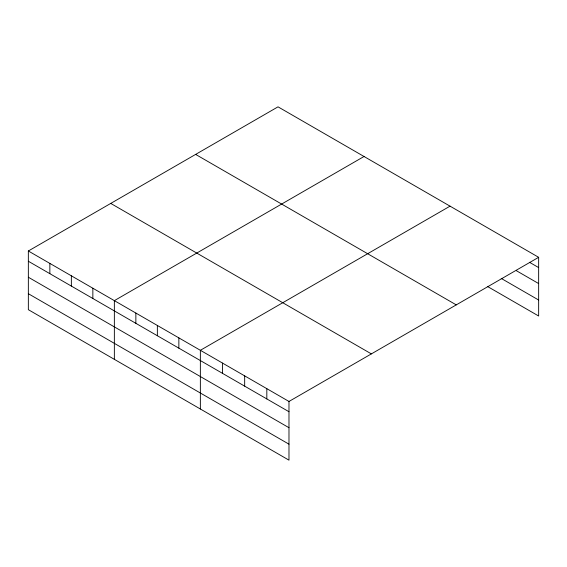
<?xml version="1.0" encoding="UTF-8"?>
<svg xmlns="http://www.w3.org/2000/svg" width="567" height="567" viewBox="0 0 567 567"><rect width="100%" height="100%" fill="white"/><g stroke="black" fill="none" stroke-linecap="round" stroke-linejoin="round"><path stroke-width="0.85" d="M288.979 427.709L288.979 401.457L28.35 250.99L28.35 309.688L288.979 460.163L288.979 427.709L28.35 277.235M487.471 286.463L538.65 316.01L538.65 257.312L278.021 106.837L28.35 250.99M364.028 156.492L114.357 300.645L114.357 359.343M450.035 206.154L200.364 350.3L200.364 408.998M288.979 401.457L538.65 257.312M529.486 262.287L538.65 267.581M516.494 270.771L538.65 283.564M501.221 278.418L538.65 300.028M195.629 154.408L456.258 304.883M110.742 203.418L371.371 353.893M28.35 261.252L288.979 411.727M28.35 293.706L288.979 444.174M266.823 388.671L266.823 398.934M244.668 375.878L244.668 386.148M222.519 363.086L222.519 373.355M178.86 337.882L178.86 348.152M157.364 325.472L157.364 335.735M135.86 313.055L135.86 323.325M92.853 288.227L92.853 298.497M71.357 275.817L71.357 286.08M49.853 263.4L49.853 273.67"/></g></svg>
